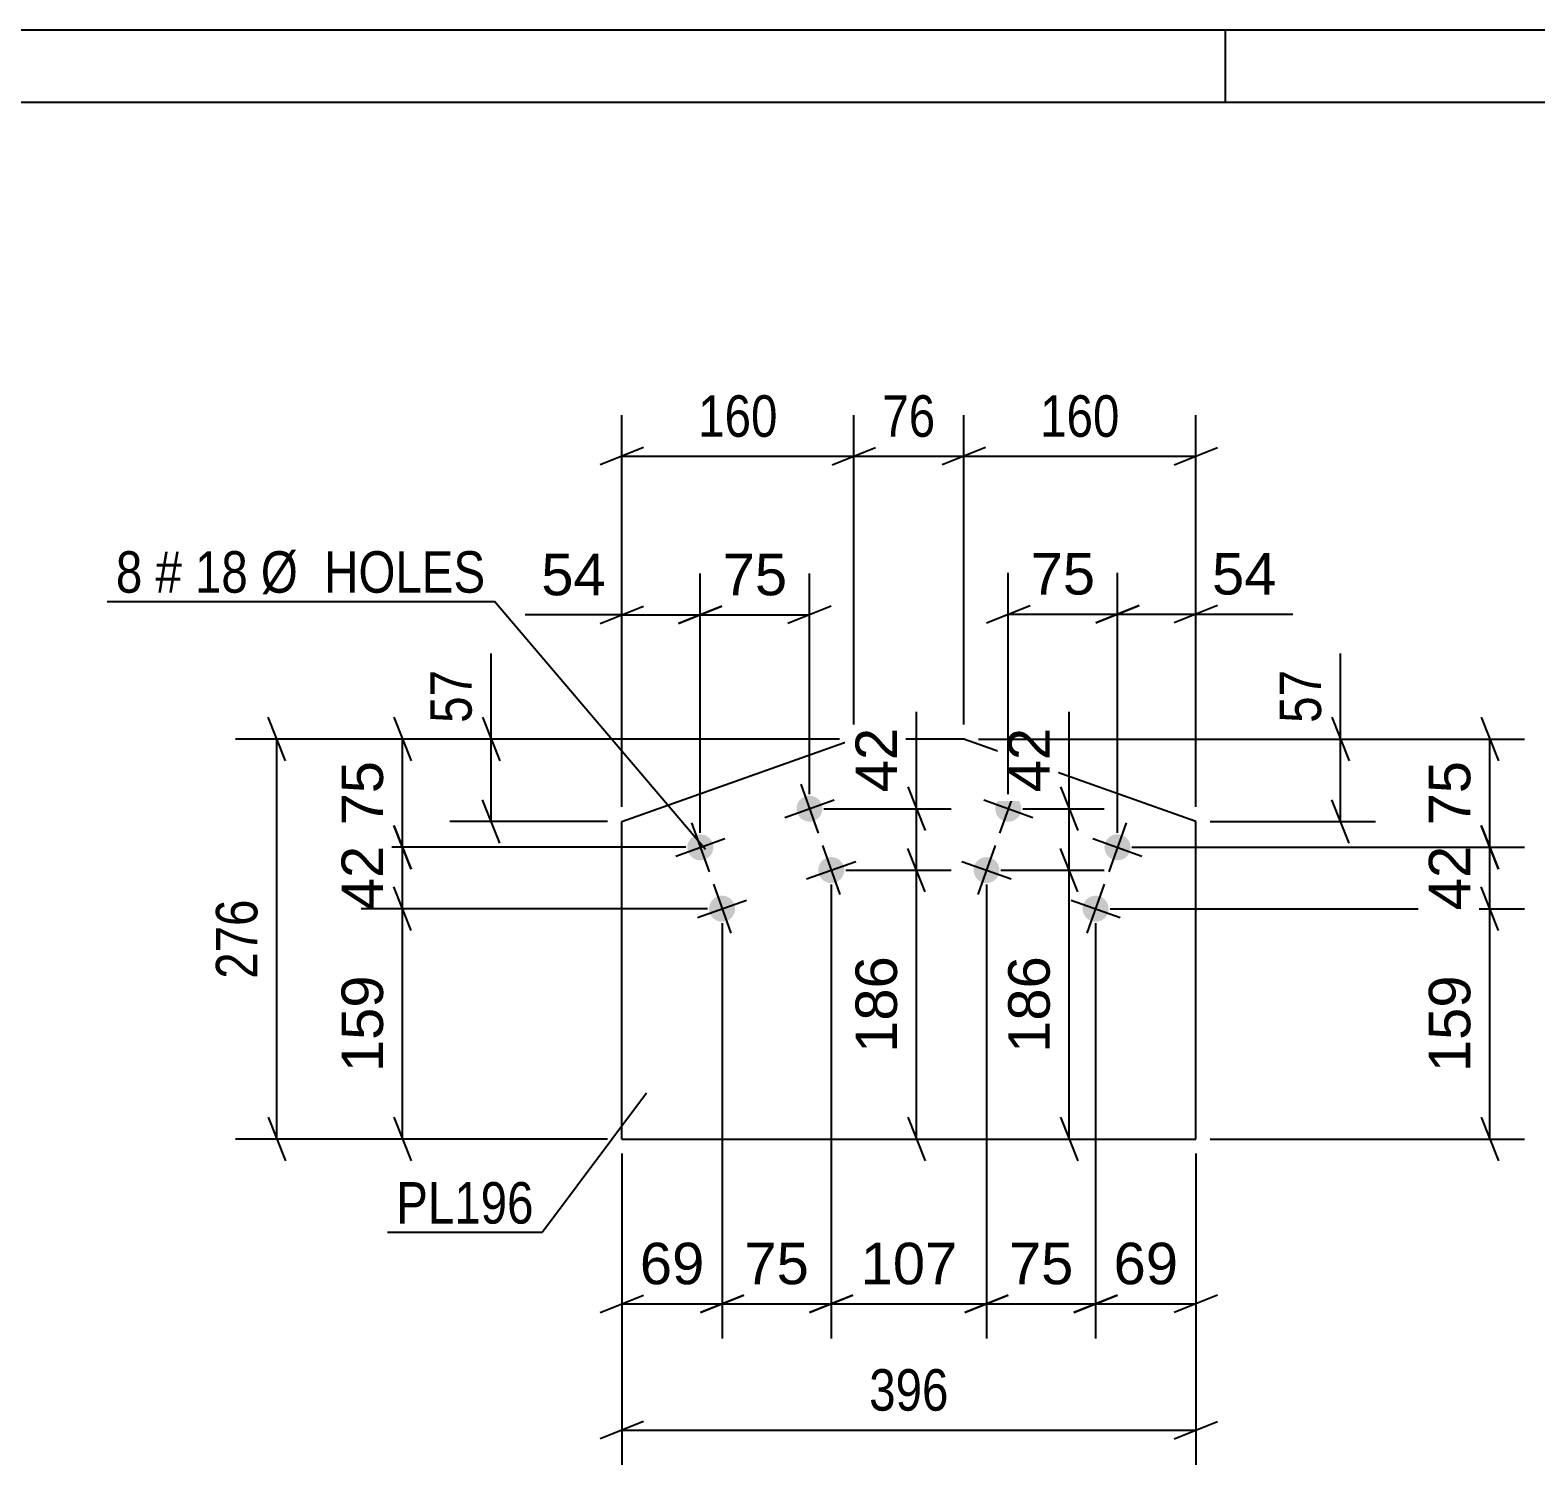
# Model space of a CAD drawing. Header units: millimetres. Extents: x 0 to 420, y 0 to 297.
# Drawn here: x 127.4 to 231.4, y 197.9 to 297 of the extents above; entities that cross this region are included whole.
import ezdxf

# ---------------------------------------------------------------- set-up
doc = ezdxf.new("R2010")
doc.units = ezdxf.units.MM
doc.styles.add('Arial', font='ARIAL.TTF', dxfattribs={"height": 0.2})
doc.styles.add('Arial Narrow', font='ARIALN.TTF', dxfattribs={"height": 0.2})

# ---------------------------------------------------------------- blocks, each defined once
blk = doc.blocks.new('Unknown-203774914-1113')
at = {"color": 5, "linetype": 'Continuous'}
for p, q in [((420, 297), (0, 297)), ((210, 292), (210, 297)), ((415, 292), (5, 292))]:
    blk.add_line(p, q, dxfattribs=at)
blk = doc.blocks.new('Bolt-203774914-1955 - 1934')
at = {"linetype": 'Continuous'}
for points in [[(195.84, 242.92, -1), (194.14, 243.52, -1)], [(203.38, 240.25, -1), (201.68, 240.85, -1)], [(194.33, 238.68, -1), (192.64, 239.28, -1)], [(201.87, 236.01, -1), (200.17, 236.61, -1)]]:
    blk.add_hatch(color=1, dxfattribs=at).paths.add_polyline_path(points)
at = {"color": 1, "linetype": 'Continuous'}
for p, q in [((195.59, 244.92), (194.39, 241.53)), ((193.29, 243.82), (196.68, 242.62)), ((203.13, 242.24), (201.93, 238.85)), ((194.09, 240.68), (192.88, 237.28)), ((200.83, 241.15), (204.22, 239.95)), ((191.79, 239.58), (195.18, 238.38)), ((201.62, 238), (200.42, 234.61)), ((199.33, 236.91), (202.72, 235.7))]:
    blk.add_line(p, q, dxfattribs=at)
blk = doc.blocks.new('Part-203774914-1950 - 1934')
at = {"color": 2, "linetype": 'Continuous'}
for p, q in [((168.3, 242.34), (184.32, 248.03)), ((191.92, 248.03), (184.32, 248.03)), ((207.94, 242.34), (191.92, 248.03)), ((168.3, 220.4), (168.3, 242.34)), ((207.94, 220.4), (207.94, 242.34)), ((168.3, 220.4), (207.94, 220.4))]:
    blk.add_line(p, q, dxfattribs=at)
blk = doc.blocks.new('Bolt-203774914-1960 - 1934')
at = {"linetype": 'Continuous'}
for points in [[(182.1, 243.52, -1), (180.41, 242.92, -1)], [(174.56, 240.85, -1), (172.87, 240.25, -1)], [(183.61, 239.28, -1), (181.91, 238.68, -1)], [(176.07, 236.61, -1), (174.37, 236.01, -1)]]:
    blk.add_hatch(color=1, dxfattribs=at).paths.add_polyline_path(points)
at = {"color": 1, "linetype": 'Continuous'}
for p, q in [((180.65, 244.92), (181.86, 241.53)), ((179.56, 242.62), (182.95, 243.82)), ((173.11, 242.24), (174.32, 238.85)), ((172.02, 239.95), (175.41, 241.15)), ((182.16, 240.68), (183.36, 237.28)), ((181.06, 238.38), (184.45, 239.58)), ((174.62, 238), (175.82, 234.61)), ((173.52, 235.7), (176.91, 236.91))]:
    blk.add_line(p, q, dxfattribs=at)
blk = doc.blocks.new('StraightDimension-203774914-2122 - 1934')
at = {"color": 7, "linetype": 'Continuous'}
for p, q in [((168.3, 243.34), (168.3, 259.46)), ((173.71, 241.55), (173.71, 259.46)), ((166.8, 256.01), (169.8, 257.21)), ((175.21, 257.21), (172.21, 256.01)), ((168.3, 256.61), (161.61, 256.61)), ((168.3, 256.61), (161.61, 256.61)), ((168.3, 256.61), (173.71, 256.61))]:
    blk.add_line(p, q, dxfattribs=at)
at = {"color": 0}
blk.add_wipeout([(167.78, 257.36), (167.78, 261.56), (162.13, 261.56), (162.13, 257.36)], dxfattribs=at)
at = {"color": 3, "style": 'Arial'}
blk.add_text('54', height=2.865, dxfattribs=at).set_placement((162.73, 257.96))
blk = doc.blocks.new('StraightDimension-203774914-1986 - 1934')
at = {"color": 7, "linetype": 'Continuous'}
for p, q in [((189.25, 237.48), (188.05, 240.48)), ((183.76, 238.98), (191.05, 238.98)), ((188.65, 220.4), (188.65, 238.98)), ((188.05, 221.9), (189.25, 218.9)), ((169.3, 220.4), (191.05, 220.4))]:
    blk.add_line(p, q, dxfattribs=at)
at = {"color": 0}
blk.add_wipeout([(187.9, 233.62), (183.7, 233.62), (183.7, 225.75), (187.9, 225.75)], dxfattribs=at)
at = {"color": 3, "style": 'Arial'}
blk.add_text('186', height=2.865, rotation=90.0002, dxfattribs=at).set_placement((187.3, 226.35))
blk = doc.blocks.new('StraightDimension-203774914-1962 - 1934')
at = {"color": 7, "linetype": 'Continuous'}
for p, q in [((199.2, 243.22), (199.2, 249.92)), ((199.2, 243.22), (199.2, 249.92)), ((198.6, 244.72), (199.8, 241.72)), ((195.99, 243.22), (201.6, 243.22)), ((199.2, 238.98), (199.2, 243.22)), ((199.8, 237.48), (198.6, 240.48)), ((194.48, 238.98), (201.6, 238.98))]:
    blk.add_line(p, q, dxfattribs=at)
at = {"color": 0}
blk.add_wipeout([(198.45, 249.39), (194.25, 249.39), (194.25, 243.75), (198.45, 243.75)], dxfattribs=at)
at = {"color": 3, "style": 'Arial'}
blk.add_text('42', height=2.865, rotation=90.0002, dxfattribs=at).set_placement((197.85, 244.35))
blk = doc.blocks.new('StraightDimension-203774914-1972 - 1934')
at = {"color": 7, "linetype": 'Continuous'}
for p, q in [((199.8, 237.48), (198.6, 240.48)), ((194.48, 238.98), (201.6, 238.98)), ((199.2, 220.4), (199.2, 238.98)), ((198.6, 221.9), (199.8, 218.9)), ((194.48, 220.4), (201.6, 220.4))]:
    blk.add_line(p, q, dxfattribs=at)
at = {"color": 0}
blk.add_wipeout([(198.45, 233.62), (194.25, 233.62), (194.25, 225.75), (198.45, 225.75)], dxfattribs=at)
at = {"color": 3, "style": 'Arial'}
blk.add_text('186', height=2.865, rotation=90.0002, dxfattribs=at).set_placement((197.85, 226.35))
blk = doc.blocks.new('StraightDimension-203774914-2061 - 1934')
at = {"color": 7, "linetype": 'Continuous'}
for p, q in [((202.53, 241.55), (202.53, 259.51)), ((207.94, 243.34), (207.94, 259.51)), ((201.03, 256.06), (204.03, 257.26)), ((209.44, 257.26), (206.44, 256.06)), ((202.53, 256.66), (207.94, 256.66)), ((207.94, 256.66), (214.64, 256.66)), ((207.94, 256.66), (214.64, 256.66))]:
    blk.add_line(p, q, dxfattribs=at)
at = {"color": 0}
blk.add_wipeout([(214.11, 257.41), (214.11, 261.61), (208.46, 261.61), (208.46, 257.41)], dxfattribs=at)
at = {"color": 3, "style": 'Arial'}
blk.add_text('54', height=2.865, dxfattribs=at).set_placement((209.06, 258.01))
blk = doc.blocks.new('StraightDimension-203774914-1992 - 1934')
at = {"color": 7, "linetype": 'Continuous'}
for p, q in [((188.65, 243.22), (188.65, 249.92)), ((188.65, 243.22), (188.65, 249.92)), ((188.05, 244.72), (189.25, 241.72)), ((182.25, 243.22), (191.05, 243.22)), ((188.65, 238.98), (188.65, 243.22)), ((189.25, 237.48), (188.05, 240.48)), ((183.76, 238.98), (191.05, 238.98))]:
    blk.add_line(p, q, dxfattribs=at)
at = {"color": 0}
blk.add_wipeout([(187.9, 249.39), (183.7, 249.39), (183.7, 243.75), (187.9, 243.75)], dxfattribs=at)
at = {"color": 3, "style": 'Arial'}
blk.add_text('42', height=2.865, rotation=90.0002, dxfattribs=at).set_placement((187.3, 244.35))
blk = doc.blocks.new('StraightDimension-203774914-2001 - 1934')
at = {"color": 7, "linetype": 'Continuous'}
for p, q in [((201.02, 235.31), (201.02, 206.62)), ((207.94, 219.4), (207.94, 206.62)), ((199.52, 208.42), (202.52, 209.62)), ((209.44, 209.62), (206.44, 208.42)), ((201.02, 209.02), (207.94, 209.02))]:
    blk.add_line(p, q, dxfattribs=at)
at = {"color": 0}
blk.add_wipeout([(207.3, 209.77), (207.3, 213.97), (201.66, 213.97), (201.66, 209.77)], dxfattribs=at)
at = {"color": 3, "style": 'Arial'}
blk.add_text('69', height=2.865, dxfattribs=at).set_placement((202.26, 210.37))
blk = doc.blocks.new('StraightDimension-203774914-2054 - 1934')
at = {"color": 7, "linetype": 'Continuous'}
for p, q in [((228.85, 234.81), (227.65, 237.81)), ((202.02, 236.31), (230.65, 236.31)), ((228.25, 220.4), (228.25, 236.31)), ((227.65, 221.9), (228.85, 218.9)), ((208.94, 220.4), (230.65, 220.4))]:
    blk.add_line(p, q, dxfattribs=at)
at = {"color": 0}
blk.add_wipeout([(227.5, 232.29), (223.3, 232.29), (223.3, 224.42), (227.5, 224.42)], dxfattribs=at)
at = {"color": 3, "style": 'Arial'}
blk.add_text('159', height=2.865, rotation=90.0002, dxfattribs=at).set_placement((226.9, 225.02))
blk = doc.blocks.new('StraightDimension-203774914-2007 - 1934')
at = {"color": 7, "linetype": 'Continuous'}
for p, q in [((193.48, 237.98), (193.48, 206.62)), ((201.02, 235.31), (201.02, 206.62)), ((191.98, 208.42), (194.98, 209.62)), ((202.52, 209.62), (199.52, 208.42)), ((193.48, 209.02), (201.02, 209.02))]:
    blk.add_line(p, q, dxfattribs=at)
at = {"color": 0}
blk.add_wipeout([(200.08, 209.77), (200.08, 213.97), (194.43, 213.97), (194.43, 209.77)], dxfattribs=at)
at = {"color": 3, "style": 'Arial'}
blk.add_text('75', height=2.865, dxfattribs=at).set_placement((195.03, 210.37))
blk = doc.blocks.new('StraightDimension-203774914-2142 - 1934')
at = {"color": 7, "linetype": 'Continuous'}
for p, q in [((217.94, 248.03), (217.94, 253.93)), ((217.94, 248.03), (217.94, 253.93)), ((217.34, 249.53), (218.54, 246.53)), ((192.92, 248.03), (220.34, 248.03)), ((217.94, 242.34), (217.94, 248.03)), ((218.54, 240.84), (217.34, 243.84)), ((208.94, 242.34), (220.34, 242.34))]:
    blk.add_line(p, q, dxfattribs=at)
at = {"color": 0}
blk.add_wipeout([(217.19, 253.41), (212.99, 253.41), (212.99, 248.55), (217.19, 248.55)], dxfattribs=at)
at = {"color": 3, "style": 'Arial Narrow'}
blk.add_text('57', height=2.863, rotation=90.0002, dxfattribs=at).set_placement((216.59, 249.15))
blk = doc.blocks.new('StraightDimension-203774914-2015 - 1934')
at = {"color": 7, "linetype": 'Continuous'}
for p, q in [((182.76, 237.98), (182.76, 206.62)), ((193.48, 237.98), (193.48, 206.62)), ((181.26, 208.42), (184.26, 209.62)), ((194.98, 209.62), (191.98, 208.42)), ((182.76, 209.02), (193.48, 209.02))]:
    blk.add_line(p, q, dxfattribs=at)
at = {"color": 0}
blk.add_wipeout([(192.06, 209.77), (192.06, 213.97), (184.19, 213.97), (184.19, 209.77)], dxfattribs=at)
at = {"color": 3, "style": 'Arial'}
blk.add_text('107', height=2.865, dxfattribs=at).set_placement((184.79, 210.37))
blk = doc.blocks.new('StraightDimension-203774914-2023 - 1934')
at = {"color": 7, "linetype": 'Continuous'}
for p, q in [((182.76, 237.98), (182.76, 206.62)), ((175.22, 235.31), (175.22, 206.62)), ((173.72, 208.42), (176.72, 209.62)), ((184.26, 209.62), (181.26, 208.42)), ((175.22, 209.02), (182.76, 209.02))]:
    blk.add_line(p, q, dxfattribs=at)
at = {"color": 0}
blk.add_wipeout([(181.81, 209.77), (181.81, 213.97), (176.16, 213.97), (176.16, 209.77)], dxfattribs=at)
at = {"color": 3, "style": 'Arial'}
blk.add_text('75', height=2.865, dxfattribs=at).set_placement((176.76, 210.37))
blk = doc.blocks.new('StraightDimension-203774914-2031 - 1934')
at = {"color": 7, "linetype": 'Continuous'}
for p, q in [((175.22, 235.31), (175.22, 206.62)), ((168.3, 219.4), (168.3, 206.62)), ((166.8, 208.42), (169.8, 209.62)), ((176.72, 209.62), (173.72, 208.42)), ((168.3, 209.02), (175.22, 209.02))]:
    blk.add_line(p, q, dxfattribs=at)
at = {"color": 0}
blk.add_wipeout([(174.58, 209.77), (174.58, 213.97), (168.94, 213.97), (168.94, 209.77)], dxfattribs=at)
at = {"color": 3, "style": 'Arial'}
blk.add_text('69', height=2.865, dxfattribs=at).set_placement((169.54, 210.37))
blk = doc.blocks.new('StraightDimension-203774914-2038 - 1934')
at = {"color": 7, "linetype": 'Continuous'}
for p, q in [((227.65, 242.05), (228.85, 239.05)), ((203.53, 240.55), (230.65, 240.55)), ((228.25, 236.31), (228.25, 240.55)), ((228.85, 234.81), (227.65, 237.81)), ((202.02, 236.31), (230.65, 236.31))]:
    blk.add_line(p, q, dxfattribs=at)
at = {"color": 0}
blk.add_wipeout([(227.5, 241.25), (223.3, 241.25), (223.3, 235.6), (227.5, 235.6)], dxfattribs=at)
at = {"color": 3, "style": 'Arial'}
blk.add_text('42', height=2.865, rotation=90.0002, dxfattribs=at).set_placement((226.9, 236.2))
blk = doc.blocks.new('StraightDimension-203774914-2046 - 1934')
at = {"color": 7, "linetype": 'Continuous'}
for p, q in [((227.65, 249.53), (228.85, 246.53)), ((192.92, 248.03), (230.65, 248.03)), ((228.25, 240.55), (228.25, 248.03)), ((228.85, 239.05), (227.65, 242.05)), ((203.53, 240.55), (230.65, 240.55))]:
    blk.add_line(p, q, dxfattribs=at)
at = {"color": 0}
blk.add_wipeout([(227.5, 247.11), (223.3, 247.11), (223.3, 241.46), (227.5, 241.46)], dxfattribs=at)
at = {"color": 3, "style": 'Arial'}
blk.add_text('75', height=2.865, rotation=90.0002, dxfattribs=at).set_placement((226.9, 242.06))
blk = doc.blocks.new('StraightDimension-203774914-2071 - 1934')
at = {"color": 7, "linetype": 'Continuous'}
for p, q in [((194.99, 244.22), (194.99, 259.51)), ((202.53, 241.55), (202.53, 259.51)), ((193.49, 256.06), (196.49, 257.26)), ((204.03, 257.26), (201.03, 256.06)), ((194.99, 256.66), (202.53, 256.66))]:
    blk.add_line(p, q, dxfattribs=at)
at = {"color": 0}
blk.add_wipeout([(201.58, 257.41), (201.58, 261.61), (195.93, 261.61), (195.93, 257.41)], dxfattribs=at)
at = {"color": 3, "style": 'Arial'}
blk.add_text('75', height=2.865, dxfattribs=at).set_placement((196.53, 258.01))
blk = doc.blocks.new('StraightDimension-203774914-2082 - 1934')
at = {"color": 7, "linetype": 'Continuous'}
for p, q in [((145.07, 246.53), (143.87, 249.53)), ((183.32, 248.03), (141.62, 248.03)), ((144.47, 220.4), (144.47, 248.03)), ((143.87, 221.9), (145.07, 218.9)), ((167.3, 220.4), (141.62, 220.4))]:
    blk.add_line(p, q, dxfattribs=at)
at = {"color": 0}
blk.add_wipeout([(143.72, 237.55), (139.52, 237.55), (139.52, 230.87), (143.72, 230.87)], dxfattribs=at)
at = {"color": 3, "style": 'Arial Narrow'}
blk.add_text('276', height=2.863, rotation=90.0002, dxfattribs=at).set_placement((143.12, 231.47))
blk = doc.blocks.new('StraightDimension-203774914-2089 - 1934')
at = {"color": 7, "linetype": 'Continuous'}
for p, q in [((152.55, 249.53), (153.75, 246.53)), ((183.32, 248.03), (150.3, 248.03)), ((153.15, 240.55), (153.15, 248.03)), ((153.75, 239.05), (152.55, 242.05)), ((172.71, 240.55), (150.3, 240.55))]:
    blk.add_line(p, q, dxfattribs=at)
at = {"color": 0}
blk.add_wipeout([(152.4, 247.11), (148.2, 247.11), (148.2, 241.46), (152.4, 241.46)], dxfattribs=at)
at = {"color": 3, "style": 'Arial'}
blk.add_text('75', height=2.865, rotation=90.0002, dxfattribs=at).set_placement((151.8, 242.06))
blk = doc.blocks.new('StraightDimension-203774914-2097 - 1934')
at = {"color": 7, "linetype": 'Continuous'}
for p, q in [((152.55, 242.05), (153.75, 239.05)), ((172.71, 240.55), (150.3, 240.55)), ((153.15, 236.31), (153.15, 240.55)), ((153.75, 234.81), (152.55, 237.81)), ((174.22, 236.31), (150.3, 236.31))]:
    blk.add_line(p, q, dxfattribs=at)
at = {"color": 0}
blk.add_wipeout([(152.4, 241.25), (148.2, 241.25), (148.2, 235.6), (152.4, 235.6)], dxfattribs=at)
at = {"color": 3, "style": 'Arial'}
blk.add_text('42', height=2.865, rotation=90.0002, dxfattribs=at).set_placement((151.8, 236.2))
blk = doc.blocks.new('StraightDimension-203774914-2105 - 1934')
at = {"color": 7, "linetype": 'Continuous'}
for p, q in [((153.75, 234.81), (152.55, 237.81)), ((174.22, 236.31), (150.3, 236.31)), ((153.15, 220.4), (153.15, 236.31)), ((152.55, 221.9), (153.75, 218.9)), ((167.3, 220.4), (150.3, 220.4))]:
    blk.add_line(p, q, dxfattribs=at)
at = {"color": 0}
blk.add_wipeout([(152.4, 232.29), (148.2, 232.29), (148.2, 224.42), (152.4, 224.42)], dxfattribs=at)
at = {"color": 3, "style": 'Arial'}
blk.add_text('159', height=2.865, rotation=90.0002, dxfattribs=at).set_placement((151.8, 225.02))
blk = doc.blocks.new('StraightDimension-203774914-2176 - 1934')
at = {"color": 7, "linetype": 'Continuous'}
for p, q in [((168.3, 243.34), (168.3, 270.41)), ((184.32, 249.03), (184.32, 270.41)), ((169.8, 268.16), (166.8, 266.96)), ((168.3, 267.56), (184.32, 267.56)), ((182.82, 266.96), (185.82, 268.16))]:
    blk.add_line(p, q, dxfattribs=at)
at = {"color": 0}
blk.add_wipeout([(179.66, 268.31), (179.66, 272.51), (172.97, 272.51), (172.97, 268.31)], dxfattribs=at)
at = {"color": 3, "style": 'Arial Narrow'}
blk.add_text('160', height=2.863, dxfattribs=at).set_placement((173.57, 268.91))
blk = doc.blocks.new('StraightDimension-203774914-2112 - 1934')
at = {"color": 7, "linetype": 'Continuous'}
for p, q in [((173.71, 241.55), (173.71, 259.46)), ((181.25, 244.22), (181.25, 259.46)), ((172.21, 256.01), (175.21, 257.21)), ((182.75, 257.21), (179.75, 256.01)), ((173.71, 256.61), (181.25, 256.61))]:
    blk.add_line(p, q, dxfattribs=at)
at = {"color": 0}
blk.add_wipeout([(180.31, 257.36), (180.31, 261.56), (174.66, 261.56), (174.66, 257.36)], dxfattribs=at)
at = {"color": 3, "style": 'Arial'}
blk.add_text('75', height=2.865, dxfattribs=at).set_placement((175.26, 257.96))
blk = doc.blocks.new('StraightDimension-203774914-2133 - 1934')
at = {"color": 7, "linetype": 'Continuous'}
for p, q in [((159.27, 248.03), (159.27, 253.93)), ((159.27, 248.03), (159.27, 253.93)), ((158.67, 249.53), (159.87, 246.53)), ((183.32, 248.03), (156.42, 248.03)), ((159.27, 242.34), (159.27, 248.03)), ((159.87, 240.84), (158.67, 243.84)), ((167.3, 242.34), (156.42, 242.34))]:
    blk.add_line(p, q, dxfattribs=at)
at = {"color": 0}
blk.add_wipeout([(158.52, 253.41), (154.32, 253.41), (154.32, 248.55), (158.52, 248.55)], dxfattribs=at)
at = {"color": 3, "style": 'Arial Narrow'}
blk.add_text('57', height=2.863, rotation=90.0002, dxfattribs=at).set_placement((157.92, 249.15))
blk = doc.blocks.new('StraightDimension-203774914-2151 - 1934')
at = {"color": 7, "linetype": 'Continuous'}
for p, q in [((168.3, 219.4), (168.3, 197.89)), ((207.94, 219.4), (207.94, 197.89)), ((169.8, 200.89), (166.8, 199.69)), ((206.44, 199.69), (209.44, 200.89)), ((168.3, 200.29), (207.94, 200.29))]:
    blk.add_line(p, q, dxfattribs=at)
at = {"color": 0}
blk.add_wipeout([(191.46, 201.04), (191.46, 205.24), (184.78, 205.24), (184.78, 201.04)], dxfattribs=at)
at = {"color": 3, "style": 'Arial Narrow'}
blk.add_text('396', height=2.863, dxfattribs=at).set_placement((185.38, 201.64))
blk = doc.blocks.new('StraightDimension-203774914-2156 - 1934')
at = {"color": 7, "linetype": 'Continuous'}
for p, q in [((191.92, 249.03), (191.92, 270.41)), ((207.94, 243.34), (207.94, 270.41)), ((193.42, 268.16), (190.42, 266.96)), ((191.92, 267.56), (207.94, 267.56)), ((206.44, 266.96), (209.44, 268.16))]:
    blk.add_line(p, q, dxfattribs=at)
at = {"color": 0}
blk.add_wipeout([(203.27, 268.31), (203.27, 272.51), (196.59, 272.51), (196.59, 268.31)], dxfattribs=at)
at = {"color": 3, "style": 'Arial Narrow'}
blk.add_text('160', height=2.863, dxfattribs=at).set_placement((197.19, 268.91))
blk = doc.blocks.new('StraightDimension-203774914-2166 - 1934')
at = {"color": 7, "linetype": 'Continuous'}
for p, q in [((184.32, 249.03), (184.32, 270.41)), ((191.92, 249.03), (191.92, 270.41)), ((182.82, 266.96), (185.82, 268.16)), ((184.32, 267.56), (191.92, 267.56)), ((193.42, 268.16), (190.42, 266.96))]:
    blk.add_line(p, q, dxfattribs=at)
at = {"color": 0}
blk.add_wipeout([(190.55, 268.31), (190.55, 272.51), (185.69, 272.51), (185.69, 268.31)], dxfattribs=at)
at = {"color": 3, "style": 'Arial Narrow'}
blk.add_text('76', height=2.863, dxfattribs=at).set_placement((186.29, 268.91))
blk = doc.blocks.new('MarkSet-203774914-2186 - 1934')
at = {"color": 7, "linetype": 'Continuous'}
for p in [(132.75, 257.54), (174.07, 240.39)]:
    blk.add_line(p, (159.49, 257.54), dxfattribs=at)
at = {"color": 0}
for points in [[(135.18, 258.14), (135.18, 261.14), (133.35, 261.14), (133.35, 258.14)], [(137.91, 258.14), (137.91, 261.14), (136.08, 261.14), (136.08, 258.14)], [(142.46, 258.14), (142.46, 261.14), (138.81, 261.14), (138.81, 258.14)], [(158.89, 258.14), (158.89, 261.14), (143.36, 261.14), (143.36, 258.14)]]:
    blk.add_wipeout(points, dxfattribs=at)
for points in [[(135.18, 258.14), (135.18, 261.14), (133.35, 261.14), (133.35, 258.14)], [(137.91, 258.14), (137.91, 261.14), (136.08, 261.14), (136.08, 258.14)], [(142.46, 258.14), (142.46, 261.14), (138.81, 261.14), (138.81, 258.14)], [(158.89, 258.14), (158.89, 261.14), (143.36, 261.14), (143.36, 258.14)]]:
    blk.add_wipeout(points, dxfattribs=at)
at = {"color": 3, "style": 'Arial Narrow'}
for s, height, p in [('Ø  HOLES', 2.863, (143.36, 258.14)), ('8', 2.86, (133.35, 258.14)), ('#', 2.86, (136.08, 258.14)), ('18', 2.863, (138.81, 258.14))]:
    blk.add_text(s, height=height, dxfattribs=at).set_placement(p)
blk = doc.blocks.new('Mark-203774914-1946 - 1934')
at = {"color": 30, "linetype": 'Continuous'}
for p in [(170.01, 223.57), (152.11, 213.96)]:
    blk.add_line(p, (162.81, 213.96), dxfattribs=at)
at = {"color": 0}
blk.add_wipeout([(162.21, 214.56), (162.21, 217.56), (152.71, 217.56), (152.71, 214.56)], dxfattribs=at)
blk.add_wipeout([(162.21, 214.56), (162.21, 217.56), (152.71, 217.56), (152.71, 214.56)], dxfattribs=at)
at = {"color": 3, "style": 'Arial Narrow'}
blk.add_text('PL196', height=2.863, dxfattribs=at).set_placement((152.71, 214.56))

msp = doc.modelspace()

# ---------------------------------------------------------------- block references
for name in ['Unknown-203774914-1113', 'Part-203774914-1950 - 1934', 'Bolt-203774914-1960 - 1934', 'Bolt-203774914-1955 - 1934']:
    msp.add_blockref(name, (0, 0))

# ---------------------------------------------------------------- next in the draw order: block references
for name in ['StraightDimension-203774914-2122 - 1934', 'StraightDimension-203774914-1962 - 1934', 'StraightDimension-203774914-1986 - 1934']:
    msp.add_blockref(name, (0, 0))

# ---------------------------------------------------------------- next in the draw order: block references
for name in ['StraightDimension-203774914-2061 - 1934', 'StraightDimension-203774914-1992 - 1934', 'StraightDimension-203774914-1972 - 1934']:
    msp.add_blockref(name, (0, 0))

# ---------------------------------------------------------------- next in the draw order: block references
for name in ['StraightDimension-203774914-2142 - 1934', 'StraightDimension-203774914-2001 - 1934']:
    msp.add_blockref(name, (0, 0))

# ---------------------------------------------------------------- next in the draw order: block references
msp.add_blockref('StraightDimension-203774914-2054 - 1934', (0, 0))

# ---------------------------------------------------------------- next in the draw order: block references
msp.add_blockref('StraightDimension-203774914-2007 - 1934', (0, 0))

# ---------------------------------------------------------------- next in the draw order: block references
for name in ['StraightDimension-203774914-2038 - 1934', 'StraightDimension-203774914-2015 - 1934']:
    msp.add_blockref(name, (0, 0))

# ---------------------------------------------------------------- next in the draw order: block references
for name in ['StraightDimension-203774914-2046 - 1934', 'StraightDimension-203774914-2023 - 1934']:
    msp.add_blockref(name, (0, 0))

# ---------------------------------------------------------------- next in the draw order: block references
for name in ['StraightDimension-203774914-2071 - 1934', 'StraightDimension-203774914-2031 - 1934']:
    msp.add_blockref(name, (0, 0))

# ---------------------------------------------------------------- next in the draw order: block references
for name in ['StraightDimension-203774914-2156 - 1934', 'StraightDimension-203774914-2082 - 1934']:
    msp.add_blockref(name, (0, 0))

# ---------------------------------------------------------------- next in the draw order: block references
msp.add_blockref('StraightDimension-203774914-2089 - 1934', (0, 0))

# ---------------------------------------------------------------- next in the draw order: block references
for name in ['StraightDimension-203774914-2176 - 1934', 'StraightDimension-203774914-2097 - 1934']:
    msp.add_blockref(name, (0, 0))

# ---------------------------------------------------------------- next in the draw order: block references
for name in ['StraightDimension-203774914-2112 - 1934', 'StraightDimension-203774914-2105 - 1934']:
    msp.add_blockref(name, (0, 0))

# ---------------------------------------------------------------- next in the draw order: block references
for name in ['StraightDimension-203774914-2133 - 1934', 'StraightDimension-203774914-2151 - 1934']:
    msp.add_blockref(name, (0, 0))

# ---------------------------------------------------------------- next in the draw order: block references
for name in ['StraightDimension-203774914-2166 - 1934', 'MarkSet-203774914-2186 - 1934', 'Mark-203774914-1946 - 1934']:
    msp.add_blockref(name, (0, 0))

doc.saveas('drawing.dxf')
